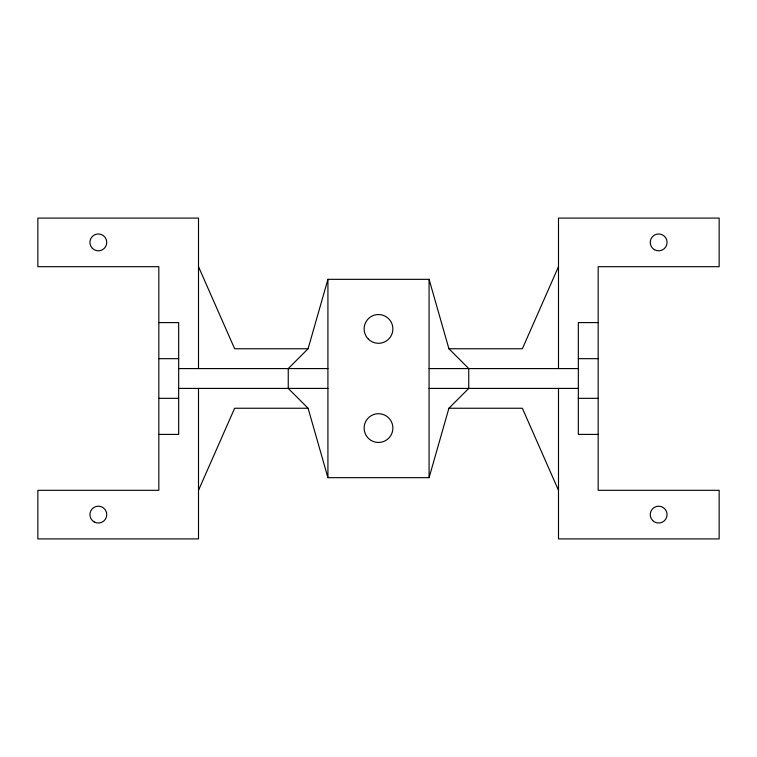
<?xml version="1.0" encoding="UTF-8"?>
<svg xmlns="http://www.w3.org/2000/svg" width="757" height="757" viewBox="0 0 757 757"><rect width="100%" height="100%" fill="white"/><g stroke="black" fill="none" stroke-linecap="round" stroke-linejoin="round"><path stroke-width="1.14" d="M308.09 348.75L327.923 279.333L429.077 279.333L448.91 348.75L468.744 368.583L468.744 388.417L448.91 408.25L429.077 477.667L327.923 477.667L308.09 408.25L288.256 388.417L288.256 368.583L308.09 348.75L234.642 348.75L198.504 266.682M198.504 490.318L234.642 408.25L308.09 408.25M558.496 266.682L522.358 348.75L448.91 348.75M158.838 322.596L178.671 322.596L178.671 434.404L158.838 434.404M598.162 322.596L578.329 322.596L578.329 434.404L598.162 434.404M158.838 358.667L178.671 358.667M578.329 358.667L598.162 358.667M178.671 368.583L327.923 368.583M429.077 368.583L578.329 368.583M178.671 388.417L327.923 388.417M429.077 388.417L578.329 388.417M158.838 398.333L178.671 398.333M578.329 398.333L598.162 398.333M448.91 408.25L522.358 408.25L558.496 490.318M558.496 368.583L558.496 218.092L719.15 218.092L719.15 266.682L598.162 266.682L598.162 490.318L719.15 490.318L719.15 538.908L558.496 538.908L558.496 388.417M429.077 279.333L429.077 477.667M327.923 279.333L327.923 477.667M198.504 368.583L198.504 218.092L37.85 218.092L37.85 266.682L158.838 266.682L158.838 490.318L37.85 490.318L37.85 538.908L198.504 538.908L198.504 388.417M652.695 520.57A8.431 8.431 0 0 0 666.794 516.794A8.431 8.431 0 0 0 656.47 506.471A8.431 8.431 0 0 0 652.695 520.57M94.133 521.914A8.431 8.431 0 0 0 106.775 514.609A8.431 8.431 0 0 0 94.133 507.313A8.431 8.431 0 0 0 94.133 521.914M92.382 248.353A8.431 8.431 0 0 0 106.482 244.568A8.431 8.431 0 0 0 96.158 234.244A8.431 8.431 0 0 0 92.382 248.353M654.445 249.687A8.431 8.431 0 0 0 667.087 242.391A8.431 8.431 0 0 0 654.445 235.086A8.431 8.431 0 0 0 654.445 249.687M371.308 440.536A14.383 14.383 0 0 0 392.883 428.084A14.383 14.383 0 0 0 371.308 415.631A14.383 14.383 0 0 0 371.308 440.536M368.328 339.079A14.383 14.383 0 0 0 392.391 332.635A14.383 14.383 0 0 0 374.781 315.026A14.383 14.383 0 0 0 368.328 339.079"/></g></svg>
